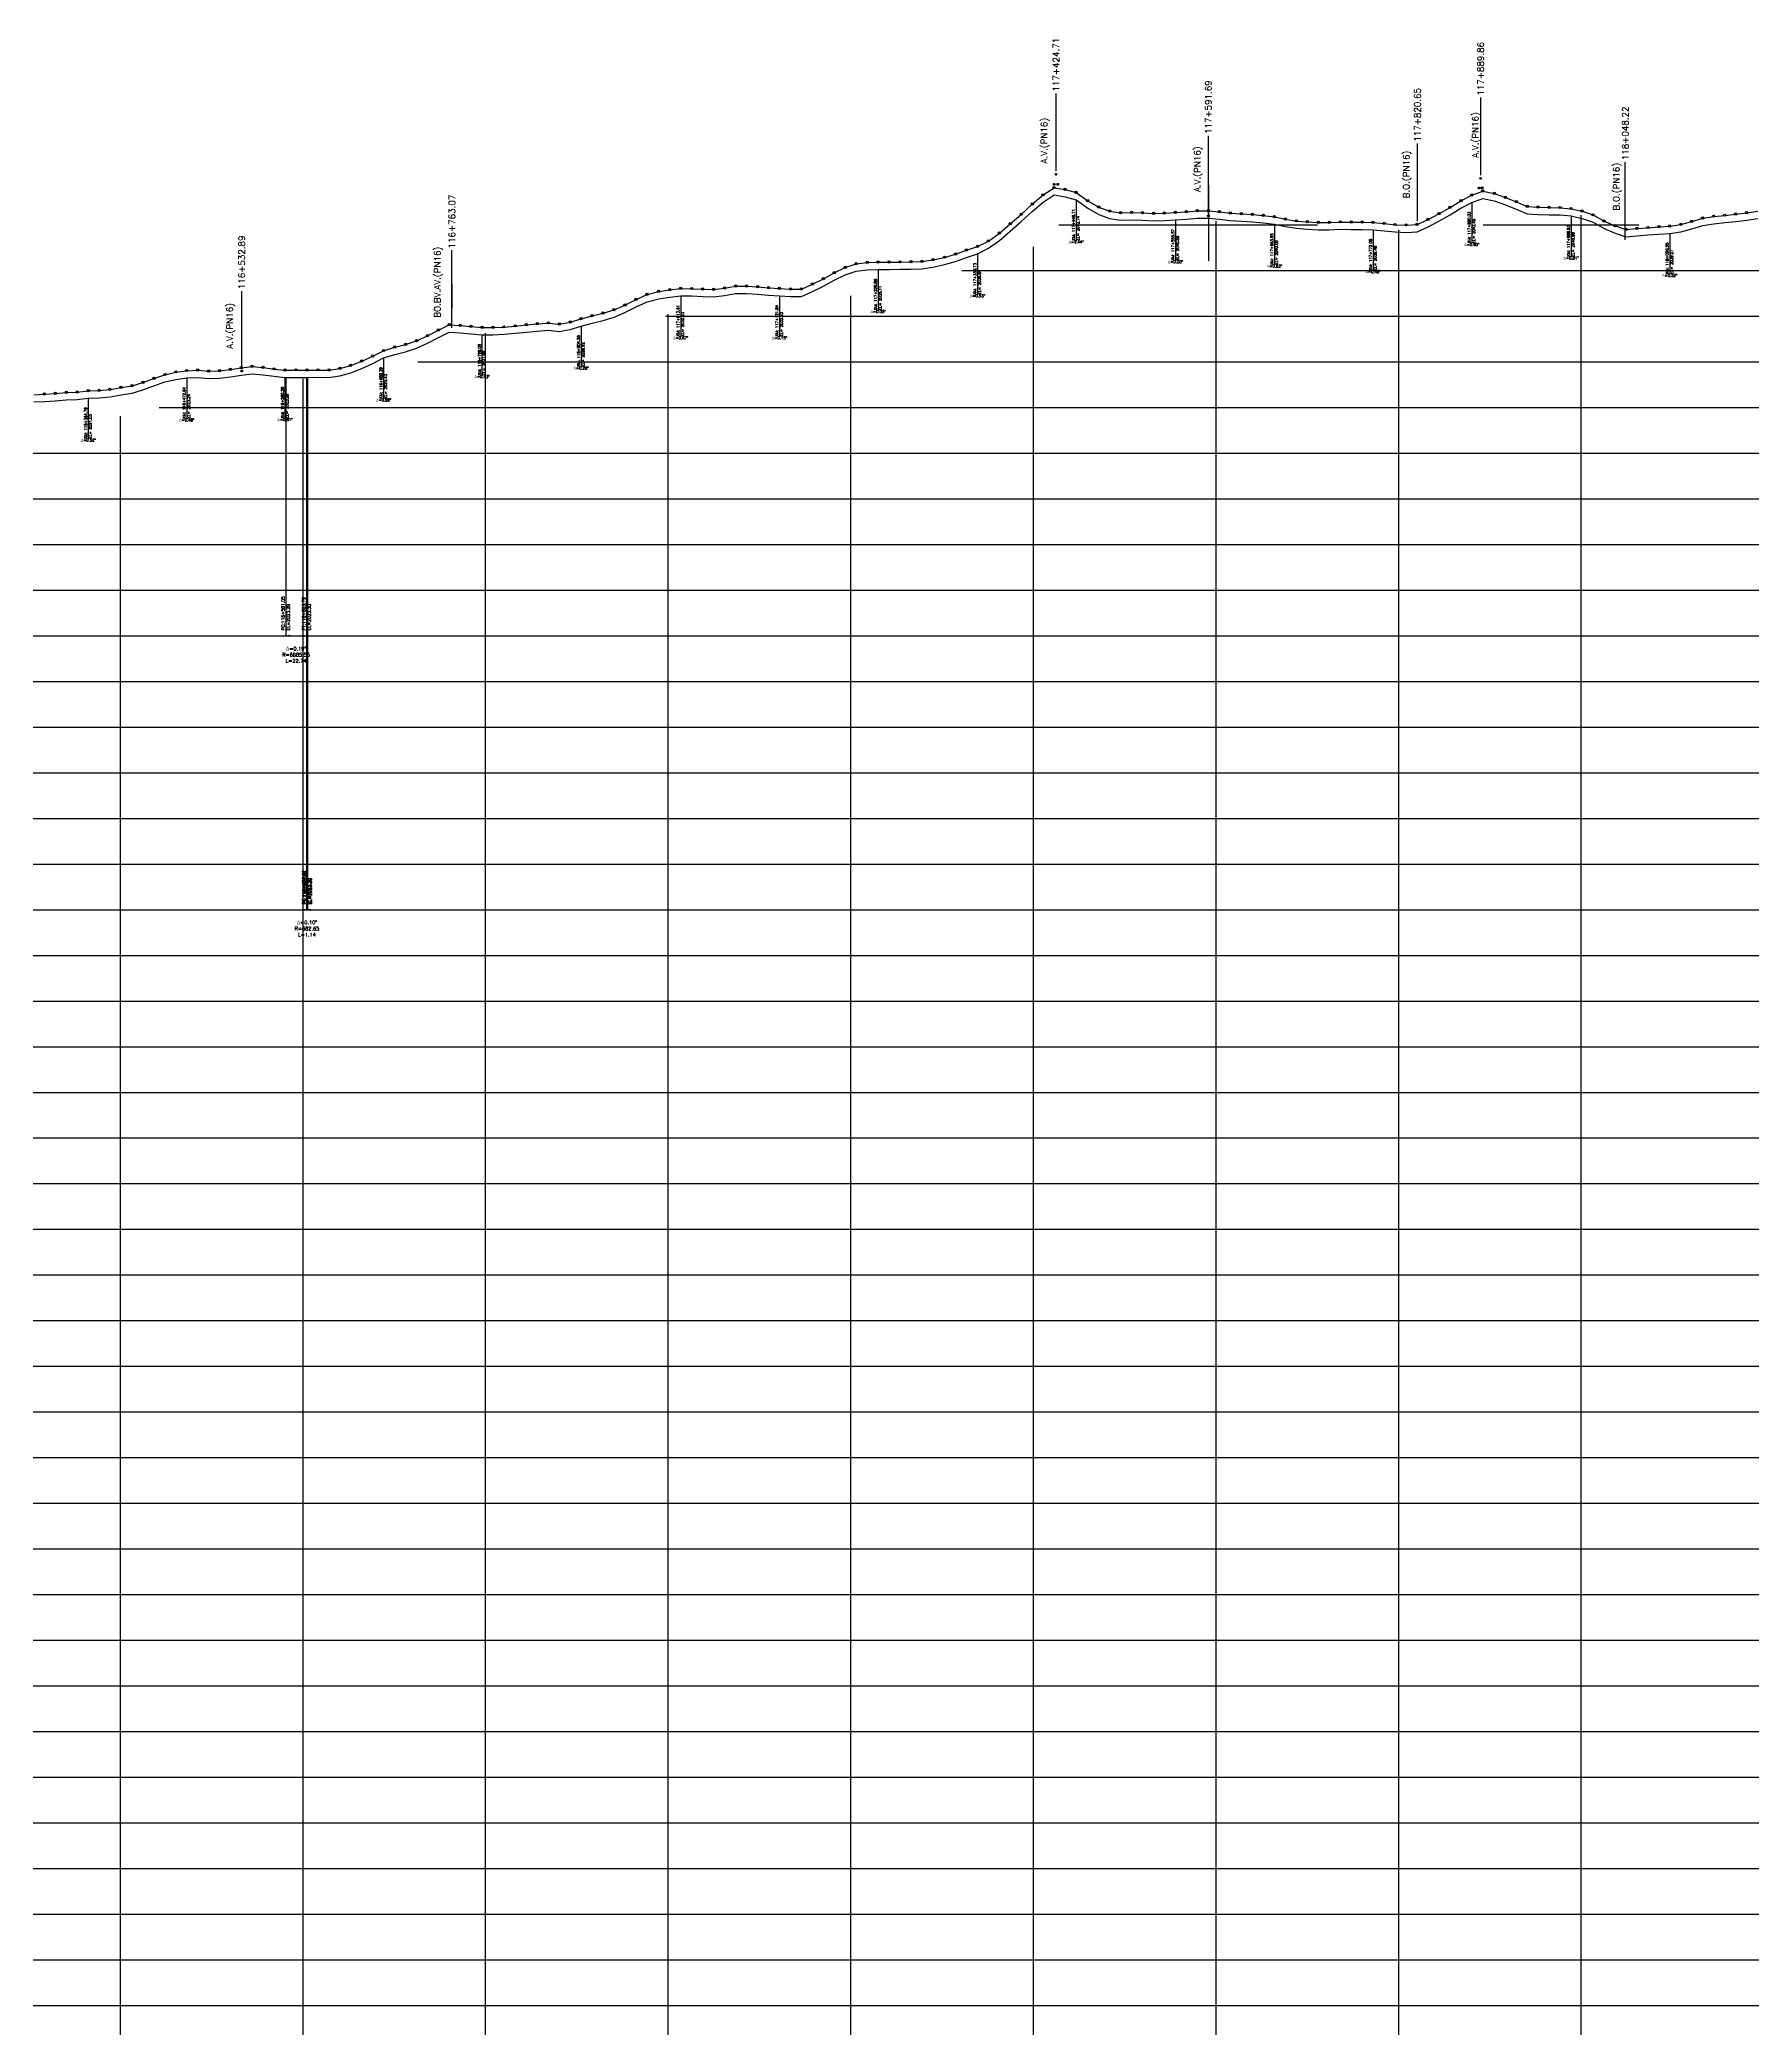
# Model space of a CAD drawing. Header units: metres. Extents: x 575895 to 634487, y 3214622 to 3222739.
# Drawn here: x 617915 to 619790, y 3217161 to 3219339 of the extents above; entities that cross this region are included whole.
import ezdxf

# ---------------------------------------------------------------- set-up
doc = ezdxf.new("R2010")
doc.units = ezdxf.units.M
for name, color, linetype in [('1405-05-17--km 168+000-END', 192, 'Continuous'), ('1405-05-17--km 74+000-133+000', 150, 'Continuous'), ('C-ROAD-PROF-GRID-MAJR', 8, 'Continuous'), ('C-ROAD-PROF-LABL', 92, 'Continuous'), ('C-ROAD-PROF-STAN-GEOM', 11, 'Continuous'), ('C-ROAD-PROF-TEXT', 11, 'Continuous'), ('TXT', 2, 'Continuous'), ('V-CTRL-BMRK', 150, 'Continuous'), ('V-NODE', 1, 'Continuous')]:
    doc.layers.add(name, color=color, linetype=linetype)
doc.styles.add('RD', font='ROMAND.SHX', dxfattribs={"height": 3.5})
doc.styles.get("Standard").update_dxf_attribs({"font": 'romanc.shx', "height": 2})

# ---------------------------------------------------------------- blocks, each defined once
blk = doc.blocks.new('_ClosedFilled')
blk.add_hatch(color=256).paths.add_polyline_path([(-1, 0.17), (-1, -0.17), (0, 0)])
at = {"color": 0, "linetype": 'ByBlock', "lineweight": -2}
for p, q in [((-1, 0.17), (0, 0)), ((-1, 0.17), (-1, -0.17)), ((0, 0), (-1, -0.17))]:
    blk.add_line(p, q, dxfattribs=at)

msp = doc.modelspace()

# ---------------------------------------------------------------- linework, layer by layer
at = {"layer": '1405-05-17--km 168+000-END', "flags": 128}
msp.add_lwpolyline([(619194.6, 3219179.3), (619194.6, 3219096.3)], dxfattribs=at)
at = {"layer": '1405-05-17--km 74+000-133+000', "color": 150, "linetype": 'Continuous', "lineweight": -3, "ltscale": 2, "flags": 128}
for points in [[(617907.9, 3218949.8), (617919.6, 3218950.3), (617931.5, 3218951.2), (617943.5, 3218952.2), (617955.5, 3218952.4), (617967.7, 3218954), (617979.6, 3218954.5), (617991.6, 3218955.6), (618003.6, 3218957.5), (618015.6, 3218959.6), (618027.6, 3218963.2), (618039.6, 3218967.5), (618051.6, 3218971.7), (618063.6, 3218974.6), (618075.5, 3218976.1), (618087.6, 3218976.6), (618099.6, 3218975.5), (618111.5, 3218976), (618123.4, 3218977.3), (618135.4, 3218979.3), (618147.1, 3218980.7), (618159.1, 3218979.4), (618171.1, 3218977.9), (618183.1, 3218976.5), (618183.9, 3218976.5), (618189.6, 3218976.6), (618195.3, 3218976.7), (618201, 3218976.7), (618206.6, 3218976.7), (618206.7, 3218976.7), (618207.8, 3218976.7), (618219.3, 3218976.8), (618231.2, 3218976.5), (618243.3, 3218978.4), (618255.2, 3218981.8), (618267.2, 3218986.4), (618279.2, 3218992.1), (618291.2, 3218998), (618303.3, 3219001.9), (618315.3, 3219004.8), (618327.2, 3219008.8), (618339.2, 3219014.1), (618351.1, 3219020.5), (618363.1, 3219026.2), (618375, 3219025.6), (618387, 3219024.5), (618398.9, 3219023.5), (618410.9, 3219023.4), (618422.8, 3219023.9), (618435.4, 3219025), (618447.5, 3219026.2), (618459.5, 3219027.3), (618471.6, 3219028.3), (618483.6, 3219026.9), (618495.5, 3219029.1), (618507.4, 3219032.9), (618519.5, 3219036.2), (618531.5, 3219039), (618543.5, 3219042.7), (618555.4, 3219047.9), (618567.6, 3219054.1), (618579.7, 3219059.4), (618592.4, 3219062.7), (618604.6, 3219064.7), (618616.5, 3219066), (618628.6, 3219065.9), (618640.6, 3219065.3), (618652.6, 3219065.1), (618664.6, 3219066.5), (618676.6, 3219068.5), (618688.6, 3219068.7), (618700.7, 3219067.8), (618712.7, 3219066.8), (618724.7, 3219066), (618736.8, 3219065.5), (618748.8, 3219065.5), (618760.7, 3219070.9), (618772.8, 3219076.8), (618784.7, 3219083.1), (618796.7, 3219089.2), (618808.7, 3219093.2), (618820.8, 3219094.6), (618832.7, 3219094.8), (618844.7, 3219094.9), (618856.8, 3219095.1), (618868.7, 3219095.4), (618880.8, 3219095.6), (618892.8, 3219097.4), (618905.5, 3219100.2), (618917.6, 3219103.8), (618929.5, 3219108), (618941.6, 3219112.1), (618953.6, 3219118.1), (618965.6, 3219126.8), (618977.5, 3219136.9), (618989.5, 3219147.3), (619001.5, 3219158.3), (619013.4, 3219168.5), (619025.5, 3219176.5), (619037.5, 3219174.5), (619049.6, 3219171.1), (619062.3, 3219162.1), (619074.3, 3219155.2), (619086.3, 3219150.9), (619098.3, 3219149.1), (619110.3, 3219149.2), (619122.3, 3219148.9), (619134.4, 3219148.3), (619146.3, 3219148.5), (619158.4, 3219149.3), (619170.4, 3219150.1), (619182.4, 3219151), (619194.4, 3219151), (619206.5, 3219150), (619218.5, 3219148.7), (619230.6, 3219147.9), (619242.6, 3219147), (619254.5, 3219146), (619266.8, 3219144.6), (619278.8, 3219141.9), (619290.8, 3219140), (619302.8, 3219139), (619314.8, 3219138.4), (619326.8, 3219138.4), (619338.9, 3219138.9), (619350.9, 3219138.8), (619362.9, 3219138.6), (619374.9, 3219138.5), (619387, 3219137.4), (619399, 3219136), (619411.1, 3219135.6), (619423, 3219136.1), (619435, 3219141.5), (619447, 3219147.7), (619459.1, 3219154.8), (619471, 3219162), (619482.9, 3219168.2), (619494.9, 3219172.6), (619507.6, 3219170), (619519.7, 3219165.7), (619531.7, 3219160.9), (619543.7, 3219156), (619555.6, 3219155.2), (619567.7, 3219154.9), (619579.6, 3219154.6), (619591.7, 3219153.5), (619603.7, 3219150.7), (619615.8, 3219146.6), (619627.9, 3219139.9), (619639.8, 3219134.6), (619651.8, 3219130.7), (619663.8, 3219131.8), (619675.8, 3219132.7), (619687.9, 3219133.6), (619699.8, 3219134.4), (619711.9, 3219136.3), (619723.8, 3219139.4), (619735.9, 3219143), (619747.9, 3219145.1), (619760, 3219146.2), (619772.1, 3219147.4), (619784.1, 3219149.1), (619796.1, 3219150.8)], [(617907.9, 3218941.8), (617919.6, 3218942.3), (617931.5, 3218943.2), (617943.5, 3218944.2), (617955.5, 3218944.4), (617967.7, 3218946), (617979.6, 3218946.5), (617991.6, 3218947.6), (618003.6, 3218949.5), (618015.6, 3218951.6), (618027.6, 3218955.2), (618039.6, 3218959.5), (618051.6, 3218963.7), (618063.6, 3218966.6), (618075.5, 3218968.1), (618087.6, 3218968.6), (618099.6, 3218967.5), (618111.5, 3218968), (618123.4, 3218969.3), (618135.4, 3218971.3), (618147.1, 3218972.7), (618159.1, 3218971.4), (618171.1, 3218969.9), (618183.1, 3218968.5), (618183.9, 3218968.5), (618189.6, 3218968.6), (618195.3, 3218968.7), (618201, 3218968.7), (618206.6, 3218968.7), (618206.7, 3218968.7), (618207.8, 3218968.7), (618219.3, 3218968.8), (618231.2, 3218968.5), (618243.3, 3218970.4), (618255.2, 3218973.8), (618267.2, 3218978.4), (618279.2, 3218984.1), (618291.2, 3218990), (618303.3, 3218993.9), (618315.3, 3218996.8), (618327.2, 3219000.8), (618339.2, 3219006.1), (618351.1, 3219012.5), (618363.1, 3219018.2), (618375, 3219017.6), (618387, 3219016.5), (618398.9, 3219015.5), (618410.9, 3219015.4), (618422.8, 3219015.9), (618435.4, 3219017), (618447.5, 3219018.2), (618459.5, 3219019.3), (618471.6, 3219020.3), (618483.6, 3219018.9), (618495.5, 3219021.1), (618507.4, 3219024.9), (618519.5, 3219028.2), (618531.5, 3219031), (618543.5, 3219034.7), (618555.4, 3219039.9), (618567.6, 3219046.1), (618579.7, 3219051.4), (618592.4, 3219054.7), (618604.6, 3219056.7), (618616.5, 3219058), (618628.6, 3219057.9), (618640.6, 3219057.3), (618652.6, 3219057.1), (618664.6, 3219058.5), (618676.6, 3219060.5), (618688.6, 3219060.7), (618700.7, 3219059.8), (618712.7, 3219058.8), (618724.7, 3219058), (618736.8, 3219057.5), (618748.8, 3219057.5), (618760.7, 3219062.9), (618772.8, 3219068.8), (618784.7, 3219075.1), (618796.7, 3219081.2), (618808.7, 3219085.2), (618820.8, 3219086.6), (618832.7, 3219086.8), (618844.7, 3219086.9), (618856.8, 3219087.1), (618868.7, 3219087.4), (618880.8, 3219087.6), (618892.8, 3219089.4), (618905.5, 3219092.2), (618917.6, 3219095.8), (618929.5, 3219100), (618941.6, 3219104.1), (618953.6, 3219110.1), (618965.6, 3219118.8), (618977.5, 3219128.9), (618989.5, 3219139.3), (619001.5, 3219150.3), (619013.4, 3219160.5), (619025.5, 3219168.5), (619037.5, 3219166.5), (619049.6, 3219163.1), (619062.3, 3219154.1), (619074.3, 3219147.2), (619086.3, 3219142.9), (619098.3, 3219141.1), (619110.3, 3219141.2), (619122.3, 3219140.9), (619134.4, 3219140.3), (619146.3, 3219140.5), (619158.4, 3219141.3), (619170.4, 3219142.1), (619182.4, 3219143), (619194.4, 3219143), (619206.5, 3219142), (619218.5, 3219140.7), (619230.6, 3219139.9), (619242.6, 3219139), (619254.5, 3219138), (619266.8, 3219136.6), (619278.8, 3219133.9), (619290.8, 3219132), (619302.8, 3219131), (619314.8, 3219130.4), (619326.8, 3219130.4), (619338.9, 3219130.9), (619350.9, 3219130.8), (619362.9, 3219130.6), (619374.9, 3219130.5), (619387, 3219129.4), (619399, 3219128), (619411.1, 3219127.6), (619423, 3219128.1), (619435, 3219133.5), (619447, 3219139.7), (619459.1, 3219146.8), (619471, 3219154), (619482.9, 3219160.2), (619494.9, 3219164.6), (619507.6, 3219162), (619519.7, 3219157.7), (619531.7, 3219152.9), (619543.7, 3219148), (619555.6, 3219147.2), (619567.7, 3219146.9), (619579.6, 3219146.6), (619591.7, 3219145.5), (619603.7, 3219142.7), (619615.8, 3219138.6), (619627.9, 3219131.9), (619639.8, 3219126.6), (619651.8, 3219122.7), (619663.8, 3219123.8), (619675.8, 3219124.7), (619687.9, 3219125.6), (619699.8, 3219126.4), (619711.9, 3219128.3), (619723.8, 3219131.4), (619735.9, 3219135), (619747.9, 3219137.1), (619760, 3219138.2), (619772.1, 3219139.4), (619784.1, 3219141.1), (619796.1, 3219142.8)]]:
    msp.add_lwpolyline(points, dxfattribs=at)
at = {"layer": 'C-ROAD-PROF-GRID-MAJR', "color": 8, "linetype": 'Continuous', "lineweight": -3, "ltscale": 0.6}
for p, q in [((619602.9, 3215235.7), (619602.9, 3219146.5)), ((619030.6, 3219135.7), (619314, 3219135.7)), ((619202.9, 3215235.7), (619202.9, 3219139.7)), ((619402.9, 3215235.7), (619402.9, 3219130.4)), ((619495.5, 3219135.7), (619666, 3219135.7)), ((619002.9, 3215235.7), (619002.9, 3219111.6)), ((618924.6, 3219085.7), (629197.9, 3219085.7)), ((618802.9, 3215235.7), (618802.9, 3219058.2)), ((618599.9, 3219035.7), (629277.8, 3219035.7)), ((618602.9, 3215235.7), (618602.9, 3219038)), ((618402.9, 3215235.7), (618402.9, 3219017.1)), ((618202.9, 3215235.7), (618202.9, 3218967.3)), ((618328.5, 3218985.7), (634202.9, 3218985.7)), ((618002.9, 3215235.7), (618002.9, 3218926.4)), ((618045.3, 3218935.7), (634202.9, 3218935.7)), ((589229.7, 3218885.7), (634202.9, 3218885.7)), ((588839, 3218835.7), (634202.9, 3218835.7)), ((588788.5, 3218785.7), (634202.9, 3218785.7)), ((588574.1, 3218735.7), (634202.9, 3218735.7)), ((587846.2, 3218685.7), (634202.9, 3218685.7)), ((587471.4, 3218635.7), (634202.9, 3218635.7)), ((587402.3, 3218585.7), (634202.9, 3218585.7)), ((586879.5, 3218535.7), (634202.9, 3218535.7)), ((586834, 3218485.7), (634202.9, 3218485.7)), ((586802.6, 3218435.7), (634202.9, 3218435.7)), ((586657.4, 3218385.7), (634202.9, 3218385.7)), ((586394.3, 3218335.7), (634202.9, 3218335.7)), ((586104.8, 3218285.7), (634202.9, 3218285.7)), ((585771.4, 3218235.7), (634202.9, 3218235.7)), ((585413.8, 3218185.7), (634202.9, 3218185.7)), ((583461.1, 3218135.7), (634202.9, 3218135.7)), ((583425.8, 3218085.7), (634202.9, 3218085.7)), ((583390.7, 3218035.7), (634202.9, 3218035.7)), ((583124, 3217985.7), (634202.9, 3217985.7)), ((581945.1, 3217935.7), (634202.9, 3217935.7)), ((581633, 3217885.7), (634202.9, 3217885.7)), ((581370.7, 3217835.7), (634202.9, 3217835.7)), ((580454.3, 3217785.7), (634202.9, 3217785.7)), ((579879.4, 3217735.7), (634202.9, 3217735.7)), ((579207.9, 3217685.7), (634202.9, 3217685.7)), ((578887.7, 3217635.7), (634202.9, 3217635.7)), ((578337, 3217585.7), (634202.9, 3217585.7)), ((577365.6, 3217535.7), (634202.9, 3217535.7)), ((577266.7, 3217485.7), (634202.9, 3217485.7)), ((576892.4, 3217435.7), (634202.9, 3217435.7)), ((576738.6, 3217385.7), (634202.9, 3217385.7)), ((576102.9, 3217335.7), (634202.9, 3217335.7)), ((576102.9, 3217285.7), (634202.9, 3217285.7)), ((576102.9, 3217235.7), (634202.9, 3217235.7)), ((576102.9, 3217185.7), (634202.9, 3217185.7))]:
    msp.add_line(p, q, dxfattribs=at)
at = {"layer": 'C-ROAD-PROF-LABL', "color": 92, "linetype": 'Continuous', "lineweight": -3}
for p, q in [((619027.6, 3219194.7), (619027.6, 3219279.7)), ((619492.7, 3219190.2), (619492.7, 3219275.2)), ((619194.5, 3219148.2), (619194.5, 3219233.2)), ((619423.5, 3219139.8), (619423.5, 3219224.8)), ((619651.1, 3219119.5), (619651.1, 3219204.5)), ((618365.9, 3219022.9), (618365.9, 3219107.9)), ((618135.8, 3218978.2), (618135.8, 3219063.2))]:
    msp.add_line(p, q, dxfattribs=at)
at = {"layer": 'C-ROAD-PROF-STAN-GEOM', "color": 11, "linetype": 'Continuous', "lineweight": -3}
for p, q in [((619049.6, 3219163.1), (619049.6, 3219118.1)), ((619158.4, 3219141.3), (619158.4, 3219096.3)), ((619482.9, 3219160.2), (619482.9, 3219115.2)), ((619591.7, 3219145.5), (619591.7, 3219100.5)), ((619266.8, 3219136.6), (619266.8, 3219091.6)), ((619374.9, 3219130.5), (619374.9, 3219085.5)), ((619699.8, 3219126.4), (619699.8, 3219081.4)), ((618941.6, 3219104.1), (618941.6, 3219059.1)), ((618832.7, 3219086.8), (618832.7, 3219041.8)), ((618616.5, 3219058), (618616.5, 3219013)), ((618724.7, 3219058), (618724.7, 3219013)), ((618398.9, 3219015.5), (618398.9, 3218970.5)), ((618507.4, 3219024.9), (618507.4, 3218979.9)), ((618291.2, 3218990), (618291.2, 3218945)), ((618075.5, 3218968.1), (618075.5, 3218923.1)), ((618183.1, 3218968.5), (618183.1, 3218923.5)), ((617967.7, 3218946), (617967.7, 3218901))]:
    msp.add_line(p, q, dxfattribs=at)
at = {"layer": 'C-ROAD-PROF-TEXT', "color": 11, "linetype": 'Continuous', "lineweight": -3}
for p, q in [((618183.9, 3218968.5), (618183.9, 3218685.7)), ((618206.6, 3218968.7), (618206.6, 3218685.7)), ((618206.7, 3218968.7), (618206.7, 3218385.7)), ((618207.8, 3218968.7), (618207.8, 3218385.7)), ((618183.9, 3218685.7), (618206.6, 3218685.7)), ((618206.7, 3218385.7), (618207.8, 3218385.7))]:
    msp.add_line(p, q, dxfattribs=at)
at = {"layer": 'TXT', "color": 2, "linetype": 'Continuous', "lineweight": -3}
msp.add_lwpolyline([(618365.9, 3219070.7), (618365.9, 3219044.4)], dxfattribs=at)
at = {"layer": 'V-CTRL-BMRK'}
for p, q in [((619026.3, 3219191.2), (619028.8, 3219191.2)), ((619027.6, 3219190), (619027.6, 3219192.5)), ((619491.5, 3219186.7), (619494, 3219186.7)), ((619492.7, 3219185.5), (619492.7, 3219188)), ((619024.4, 3219180.2), (619026.9, 3219180.2)), ((619024.4, 3219180.2), (619026.9, 3219180.2)), ((619024.5, 3219180.2), (619027, 3219180.2)), ((619025.6, 3219178.9), (619025.6, 3219181.4)), ((619025.6, 3219178.9), (619025.6, 3219181.4)), ((619025.7, 3219179), (619025.7, 3219181.5)), ((619028.1, 3219180.2), (619030.6, 3219180.2)), ((619028.3, 3219180.3), (619030.8, 3219180.3)), ((619028.3, 3219180.2), (619030.8, 3219180.2)), ((619029.4, 3219178.9), (619029.4, 3219181.4)), ((619029.5, 3219179), (619029.5, 3219181.5)), ((619029.5, 3219179), (619029.5, 3219181.5)), ((619489.8, 3219176.2), (619492.3, 3219176.2)), ((619489.8, 3219176.2), (619492.3, 3219176.2)), ((619489.8, 3219176.1), (619492.3, 3219176.1)), ((619491, 3219174.9), (619491, 3219177.4)), ((619491, 3219174.9), (619491, 3219177.4)), ((619491.1, 3219175), (619491.1, 3219177.5)), ((619493.1, 3219176.3), (619495.6, 3219176.3)), ((619493.1, 3219176.2), (619495.6, 3219176.2)), ((619493.2, 3219176.2), (619495.7, 3219176.2)), ((619494.4, 3219175), (619494.4, 3219177.5)), ((619494.4, 3219175), (619494.4, 3219177.5)), ((619494.4, 3219175), (619494.4, 3219177.5)), ((619193.3, 3219145.7), (619195.8, 3219145.7)), ((619194.5, 3219144.4), (619194.5, 3219146.9)), ((618134.5, 3218975.7), (618137, 3218975.7)), ((618135.8, 3218974.4), (618135.8, 3218976.9))]:
    msp.add_line(p, q, dxfattribs=at)
at = {"layer": 'V-CTRL-BMRK', "const_width": 0.962}
for points in [[(619027.1, 3219191.2, 0.414214), (619027.6, 3219190.7, 1)], [(619028.1, 3219191.2, 0.414214), (619027.6, 3219191.7, 1)], [(619492.2, 3219186.7, 0.414214), (619492.7, 3219186.2, 1)], [(619493.2, 3219186.7, 0.414214), (619492.7, 3219187.2, 1)], [(619025.2, 3219180.2, 0.414214), (619025.6, 3219179.7, 1)], [(619025.2, 3219180.2, 0.414214), (619025.6, 3219179.7, 1)], [(619025.2, 3219180.2, 0.414214), (619025.7, 3219179.8, 1)], [(619026.2, 3219180.2, 0.414214), (619025.7, 3219180.7, 1)], [(619026.1, 3219180.2, 0.414214), (619025.6, 3219180.6, 1)], [(619026.1, 3219180.2, 0.414214), (619025.6, 3219180.7, 1)], [(619028.9, 3219180.2, 0.414214), (619029.4, 3219179.7, 1)], [(619029.1, 3219180.3, 0.414214), (619029.5, 3219179.8, 1)], [(619029.1, 3219180.2, 0.414214), (619029.5, 3219179.8, 1)], [(619029.9, 3219180.2, 0.414214), (619029.4, 3219180.7, 1)], [(619030, 3219180.3, 0.414214), (619029.5, 3219180.7, 1)], [(619030, 3219180.2, 0.414214), (619029.5, 3219180.7, 1)], [(619490.6, 3219176.2, 0.414214), (619491.1, 3219175.7, 1)], [(619490.5, 3219176.2, 0.414214), (619491, 3219175.7, 1)], [(619490.5, 3219176.1, 0.414214), (619491, 3219175.7, 1)], [(619491.5, 3219176.2, 0.414214), (619491, 3219176.6, 1)], [(619491.5, 3219176.1, 0.414214), (619491, 3219176.6, 1)], [(619491.5, 3219176.2, 0.414214), (619491.1, 3219176.7, 1)], [(619493.9, 3219176.3, 0.414214), (619494.4, 3219175.8, 1)], [(619493.9, 3219176.2, 0.414214), (619494.4, 3219175.7, 1)], [(619494, 3219176.2, 0.414214), (619494.4, 3219175.7, 1)], [(619494.8, 3219176.3, 0.414214), (619494.4, 3219176.7, 1)], [(619494.8, 3219176.2, 0.414214), (619494.4, 3219176.7, 1)], [(619494.9, 3219176.2, 0.414214), (619494.4, 3219176.7, 1)], [(619194.1, 3219145.7, 0.414214), (619194.5, 3219145.2, 1)], [(619195, 3219145.7, 0.414214), (619194.5, 3219146.1, 1)], [(618135.3, 3218975.7, 0.414214), (618135.8, 3218975.2, 1)], [(618136.2, 3218975.7, 0.414214), (618135.8, 3218976.1, 1)]]:
    msp.add_lwpolyline(points, format="xyb", dxfattribs=at)
at = {"layer": 'V-CTRL-BMRK'}
for centre in [(619027.6, 3219191.2), (619492.7, 3219186.7), (619025.6, 3219180.2), (619025.6, 3219180.2), (619025.7, 3219180.2), (619029.4, 3219180.2), (619029.5, 3219180.3), (619029.5, 3219180.2), (619491.1, 3219176.2), (619491, 3219176.2), (619491, 3219176.1), (619494.4, 3219176.3), (619494.4, 3219176.2), (619494.4, 3219176.2), (619194.5, 3219145.7), (618135.8, 3218975.7)]:
    msp.add_circle(centre, 0.962, dxfattribs=at)
at = {"layer": 'V-NODE', "lineweight": -2}
for p, q in [((619013.4, 3219168.7), (619013.4, 3219168.7)), ((619025.5, 3219176.7), (619025.5, 3219176.7)), ((619037.5, 3219174.7), (619037.5, 3219174.7)), ((619049.6, 3219171.3), (619049.6, 3219171.3)), ((619062.3, 3219162.3), (619062.3, 3219162.3)), ((619471, 3219162.2), (619471, 3219162.2)), ((619482.9, 3219168.4), (619482.9, 3219168.4)), ((619494.9, 3219172.8), (619494.9, 3219172.8)), ((619507.6, 3219170.2), (619507.6, 3219170.2)), ((619519.7, 3219165.9), (619519.7, 3219165.9)), ((618989.5, 3219147.5), (618989.5, 3219147.5)), ((619001.5, 3219158.5), (619001.5, 3219158.5)), ((619074.3, 3219155.4), (619074.3, 3219155.4)), ((619086.3, 3219151.1), (619086.3, 3219151.1)), ((619098.3, 3219149.3), (619098.3, 3219149.3)), ((619110.3, 3219149.4), (619110.3, 3219149.4)), ((619122.3, 3219149.1), (619122.3, 3219149.1)), ((619134.4, 3219148.5), (619134.4, 3219148.5)), ((619146.3, 3219148.7), (619146.3, 3219148.7)), ((619158.4, 3219149.5), (619158.4, 3219149.5)), ((619170.4, 3219150.3), (619170.4, 3219150.3)), ((619182.4, 3219151.2), (619182.4, 3219151.2)), ((619194.4, 3219151.2), (619194.4, 3219151.2)), ((619206.5, 3219150.2), (619206.5, 3219150.2)), ((619218.5, 3219148.9), (619218.5, 3219148.9)), ((619230.6, 3219148.1), (619230.6, 3219148.1)), ((619242.6, 3219147.2), (619242.6, 3219147.2)), ((619254.5, 3219146.2), (619254.5, 3219146.2)), ((619266.8, 3219144.8), (619266.8, 3219144.8)), ((619278.8, 3219142.1), (619278.8, 3219142.1)), ((619290.8, 3219140.2), (619290.8, 3219140.2)), ((619435, 3219141.7), (619435, 3219141.7)), ((619447, 3219147.9), (619447, 3219147.9)), ((619459.1, 3219155), (619459.1, 3219155)), ((619531.7, 3219161.1), (619531.7, 3219161.1)), ((619543.7, 3219156.2), (619543.7, 3219156.2)), ((619555.6, 3219155.4), (619555.6, 3219155.4)), ((619567.7, 3219155.1), (619567.7, 3219155.1)), ((619579.6, 3219154.8), (619579.6, 3219154.8)), ((619591.7, 3219153.7), (619591.7, 3219153.7)), ((619603.7, 3219150.9), (619603.7, 3219150.9)), ((619615.8, 3219146.8), (619615.8, 3219146.8)), ((619627.9, 3219140.1), (619627.9, 3219140.1)), ((619735.9, 3219143.2), (619735.9, 3219143.2)), ((619747.9, 3219145.3), (619747.9, 3219145.3)), ((619760, 3219146.4), (619760, 3219146.4)), ((619772.1, 3219147.6), (619772.1, 3219147.6)), ((619784.1, 3219149.3), (619784.1, 3219149.3)), ((618953.6, 3219118.3), (618953.6, 3219118.3)), ((618965.6, 3219127), (618965.6, 3219127)), ((618977.5, 3219137.1), (618977.5, 3219137.1)), ((619302.8, 3219139.2), (619302.8, 3219139.2)), ((619314.8, 3219138.6), (619314.8, 3219138.6)), ((619326.8, 3219138.6), (619326.8, 3219138.6)), ((619338.9, 3219139.1), (619338.9, 3219139.1)), ((619350.9, 3219139), (619350.9, 3219139)), ((619362.9, 3219138.8), (619362.9, 3219138.8)), ((619374.9, 3219138.7), (619374.9, 3219138.7)), ((619387, 3219137.6), (619387, 3219137.6)), ((619399, 3219136.2), (619399, 3219136.2)), ((619411.1, 3219135.8), (619411.1, 3219135.8)), ((619423, 3219136.3), (619423, 3219136.3)), ((619639.8, 3219134.8), (619639.8, 3219134.8)), ((619651.8, 3219130.9), (619651.8, 3219130.9)), ((619663.8, 3219132), (619663.8, 3219132)), ((619675.8, 3219132.9), (619675.8, 3219132.9)), ((619687.9, 3219133.8), (619687.9, 3219133.8)), ((619699.8, 3219134.6), (619699.8, 3219134.6)), ((619711.9, 3219136.5), (619711.9, 3219136.5)), ((619723.8, 3219139.6), (619723.8, 3219139.6)), ((618892.8, 3219097.6), (618892.8, 3219097.6)), ((618905.5, 3219100.4), (618905.5, 3219100.4)), ((618917.6, 3219104), (618917.6, 3219104)), ((618929.5, 3219108.2), (618929.5, 3219108.2)), ((618941.6, 3219112.3), (618941.6, 3219112.3)), ((618772.8, 3219077), (618772.8, 3219077)), ((618784.7, 3219083.3), (618784.7, 3219083.3)), ((618796.7, 3219089.4), (618796.7, 3219089.4)), ((618808.7, 3219093.4), (618808.7, 3219093.4)), ((618820.8, 3219094.8), (618820.8, 3219094.8)), ((618832.7, 3219095), (618832.7, 3219095)), ((618844.7, 3219095.1), (618844.7, 3219095.1)), ((618856.8, 3219095.3), (618856.8, 3219095.3)), ((618868.7, 3219095.6), (618868.7, 3219095.6)), ((618880.8, 3219095.8), (618880.8, 3219095.8)), ((618567.6, 3219054.3), (618567.6, 3219054.3)), ((618579.7, 3219059.6), (618579.7, 3219059.6)), ((618592.4, 3219062.9), (618592.4, 3219062.9)), ((618604.6, 3219064.9), (618604.6, 3219064.9)), ((618616.5, 3219066.2), (618616.5, 3219066.2)), ((618628.6, 3219066.1), (618628.6, 3219066.1)), ((618640.6, 3219065.5), (618640.6, 3219065.5)), ((618652.6, 3219065.3), (618652.6, 3219065.3)), ((618664.6, 3219066.7), (618664.6, 3219066.7)), ((618676.6, 3219068.7), (618676.6, 3219068.7)), ((618688.6, 3219068.9), (618688.6, 3219068.9)), ((618700.7, 3219068), (618700.7, 3219068)), ((618712.7, 3219067), (618712.7, 3219067)), ((618724.7, 3219066.2), (618724.7, 3219066.2)), ((618736.8, 3219065.7), (618736.8, 3219065.7)), ((618748.8, 3219065.7), (618748.8, 3219065.7)), ((618760.7, 3219071.1), (618760.7, 3219071.1)), ((618507.4, 3219033.1), (618507.4, 3219033.1)), ((618519.5, 3219036.4), (618519.5, 3219036.4)), ((618531.5, 3219039.2), (618531.5, 3219039.2)), ((618543.5, 3219042.9), (618543.5, 3219042.9)), ((618555.4, 3219048.1), (618555.4, 3219048.1)), ((618339.2, 3219014.3), (618339.2, 3219014.3)), ((618351.1, 3219020.7), (618351.1, 3219020.7)), ((618363.1, 3219026.4), (618363.1, 3219026.4)), ((618375, 3219025.8), (618375, 3219025.8)), ((618387, 3219024.7), (618387, 3219024.7)), ((618398.9, 3219023.7), (618398.9, 3219023.7)), ((618410.9, 3219023.6), (618410.9, 3219023.6)), ((618422.8, 3219024.1), (618422.8, 3219024.1)), ((618435.4, 3219025.2), (618435.4, 3219025.2)), ((618447.5, 3219026.4), (618447.5, 3219026.4)), ((618459.5, 3219027.5), (618459.5, 3219027.5)), ((618471.6, 3219028.5), (618471.6, 3219028.5)), ((618483.6, 3219027.1), (618483.6, 3219027.1)), ((618495.5, 3219029.3), (618495.5, 3219029.3)), ((618279.2, 3218992.3), (618279.2, 3218992.3)), ((618291.2, 3218998.2), (618291.2, 3218998.2)), ((618303.3, 3219002.1), (618303.3, 3219002.1)), ((618315.3, 3219005), (618315.3, 3219005)), ((618327.2, 3219009), (618327.2, 3219009)), ((618039.6, 3218967.7), (618039.6, 3218967.7)), ((618051.6, 3218971.9), (618051.6, 3218971.9)), ((618063.6, 3218974.8), (618063.6, 3218974.8)), ((618075.5, 3218976.3), (618075.5, 3218976.3)), ((618087.6, 3218976.8), (618087.6, 3218976.8)), ((618099.6, 3218975.7), (618099.6, 3218975.7)), ((618111.5, 3218976.2), (618111.5, 3218976.2)), ((618123.4, 3218977.5), (618123.4, 3218977.5)), ((618135.4, 3218979.5), (618135.4, 3218979.5)), ((618147.1, 3218980.9), (618147.1, 3218980.9)), ((618159.1, 3218979.6), (618159.1, 3218979.6)), ((618171.1, 3218978.1), (618171.1, 3218978.1)), ((618183.1, 3218976.7), (618183.1, 3218976.7)), ((618195.3, 3218977), (618195.3, 3218977)), ((618207.2, 3218976.9), (618207.2, 3218976.9)), ((618219.3, 3218977), (618219.3, 3218977)), ((618231.2, 3218976.7), (618231.2, 3218976.7)), ((618243.3, 3218978.6), (618243.3, 3218978.6)), ((618255.2, 3218982), (618255.2, 3218982)), ((618267.2, 3218986.6), (618267.2, 3218986.6)), ((617919.6, 3218950.5), (617919.6, 3218950.5)), ((617931.5, 3218951.4), (617931.5, 3218951.4)), ((617943.5, 3218952.4), (617943.5, 3218952.4)), ((617955.5, 3218952.6), (617955.5, 3218952.6)), ((617967.7, 3218954.2), (617967.7, 3218954.2)), ((617979.6, 3218954.7), (617979.6, 3218954.7)), ((617991.6, 3218955.8), (617991.6, 3218955.8)), ((618003.6, 3218957.7), (618003.6, 3218957.7)), ((618015.6, 3218959.8), (618015.6, 3218959.8)), ((618027.6, 3218963.4), (618027.6, 3218963.4))]:
    msp.add_line(p, q, dxfattribs=at)
for centre in [(619013.4, 3219168.7), (619025.5, 3219176.7), (619037.5, 3219174.7), (619049.6, 3219171.3), (619062.3, 3219162.3), (619471, 3219162.2), (619482.9, 3219168.4), (619494.9, 3219172.8), (619507.6, 3219170.2), (619519.7, 3219165.9), (619531.7, 3219161.1), (618989.5, 3219147.5), (619001.5, 3219158.5), (619074.3, 3219155.4), (619086.3, 3219151.1), (619098.3, 3219149.3), (619110.3, 3219149.4), (619122.3, 3219149.1), (619134.4, 3219148.5), (619146.3, 3219148.7), (619158.4, 3219149.5), (619170.4, 3219150.3), (619182.4, 3219151.2), (619194.4, 3219151.2), (619206.5, 3219150.2), (619218.5, 3219148.9), (619230.6, 3219148.1), (619242.6, 3219147.2), (619254.5, 3219146.2), (619266.8, 3219144.8), (619278.8, 3219142.1), (619290.8, 3219140.2), (619302.8, 3219139.2), (619338.9, 3219139.1), (619350.9, 3219139), (619362.9, 3219138.8), (619435, 3219141.7), (619447, 3219147.9), (619459.1, 3219155), (619543.7, 3219156.2), (619555.6, 3219155.4), (619567.7, 3219155.1), (619579.6, 3219154.8), (619591.7, 3219153.7), (619603.7, 3219150.9), (619615.8, 3219146.8), (619627.9, 3219140.1), (619723.8, 3219139.6), (619735.9, 3219143.2), (619747.9, 3219145.3), (619760, 3219146.4), (619772.1, 3219147.6), (619784.1, 3219149.3), (618953.6, 3219118.3), (618965.6, 3219127), (618977.5, 3219137.1), (619314.8, 3219138.6), (619326.8, 3219138.6), (619374.9, 3219138.7), (619387, 3219137.6), (619399, 3219136.2), (619411.1, 3219135.8), (619423, 3219136.3), (619639.8, 3219134.8), (619651.8, 3219130.9), (619663.8, 3219132), (619675.8, 3219132.9), (619687.9, 3219133.8), (619699.8, 3219134.6), (619711.9, 3219136.5), (618856.8, 3219095.3), (618868.7, 3219095.6), (618880.8, 3219095.8), (618892.8, 3219097.6), (618905.5, 3219100.4), (618917.6, 3219104), (618929.5, 3219108.2), (618941.6, 3219112.3), (618772.8, 3219077), (618784.7, 3219083.3), (618796.7, 3219089.4), (618808.7, 3219093.4), (618820.8, 3219094.8), (618832.7, 3219095), (618844.7, 3219095.1), (618567.6, 3219054.3), (618579.7, 3219059.6), (618592.4, 3219062.9), (618604.6, 3219064.9), (618616.5, 3219066.2), (618628.6, 3219066.1), (618640.6, 3219065.5), (618652.6, 3219065.3), (618664.6, 3219066.7), (618676.6, 3219068.7), (618688.6, 3219068.9), (618700.7, 3219068), (618712.7, 3219067), (618724.7, 3219066.2), (618736.8, 3219065.7), (618748.8, 3219065.7), (618760.7, 3219071.1), (618507.4, 3219033.1), (618519.5, 3219036.4), (618531.5, 3219039.2), (618543.5, 3219042.9), (618555.4, 3219048.1), (618327.2, 3219009), (618339.2, 3219014.3), (618351.1, 3219020.7), (618363.1, 3219026.4), (618375, 3219025.8), (618387, 3219024.7), (618398.9, 3219023.7), (618410.9, 3219023.6), (618422.8, 3219024.1), (618435.4, 3219025.2), (618447.5, 3219026.4), (618459.5, 3219027.5), (618471.6, 3219028.5), (618483.6, 3219027.1), (618495.5, 3219029.3), (618267.2, 3218986.6), (618279.2, 3218992.3), (618291.2, 3218998.2), (618303.3, 3219002.1), (618315.3, 3219005), (618039.6, 3218967.7), (618051.6, 3218971.9), (618063.6, 3218974.8), (618075.5, 3218976.3), (618087.6, 3218976.8), (618099.6, 3218975.7), (618111.5, 3218976.2), (618123.4, 3218977.5), (618135.4, 3218979.5), (618147.1, 3218980.9), (618159.1, 3218979.6), (618171.1, 3218978.1), (618183.1, 3218976.7), (618195.3, 3218977), (618207.2, 3218976.9), (618219.3, 3218977), (618231.2, 3218976.7), (618243.3, 3218978.6), (618255.2, 3218982), (617919.6, 3218950.5), (617931.5, 3218951.4), (617943.5, 3218952.4), (617955.5, 3218952.6), (617967.7, 3218954.2), (617979.6, 3218954.7), (617991.6, 3218955.8), (618003.6, 3218957.7), (618015.6, 3218959.8), (618027.6, 3218963.4)]:
    msp.add_circle(centre, 1.25, dxfattribs=at)

# ---------------------------------------------------------------- block references
at = {"layer": 'C-ROAD-PROF-TEXT', "color": 11, "linetype": 'Continuous', "lineweight": -3, "xscale": 4.499999999999968, "yscale": 4.499999999999968, "zscale": 4.499999999999968, "rotation": 180}
for p in [(618183.9, 3218685.7), (618206.7, 3218385.7)]:
    msp.add_blockref('_ClosedFilled', p, dxfattribs=at)
at = {"layer": 'C-ROAD-PROF-TEXT', "color": 11, "linetype": 'Continuous', "lineweight": -3, "xscale": 4.499999999999968, "yscale": 4.499999999999968, "zscale": 4.499999999999968}
for p in [(618206.6, 3218685.7), (618207.8, 3218385.7)]:
    msp.add_blockref('_ClosedFilled', p, dxfattribs=at)

# ---------------------------------------------------------------- texts
at = {"layer": 'C-ROAD-PROF-LABL', "color": 2, "linetype": 'Continuous', "lineweight": -3, "char_height": 7, "attachment_point": 4, "rotation": 90}
for s, insert in [('{\\C7;117+424.71}', (619027.6, 3219281.8)), ('{\\C7;117+889.86}', (619492.7, 3219277.3)), ('{\\C7;117+591.69}', (619194.5, 3219235.3)), ('{\\C7;117+820.65}', (619423.5, 3219226.9)), ('{\\C7;118+048.22}', (619651.1, 3219206.6)), ('{\\C7;116+763.07}', (618365.9, 3219110)), ('{\\C7;116+532.89}', (618135.8, 3219065.3))]:
    msp.add_mtext(s, dxfattribs=dict(at, insert=insert))
at = {"layer": 'C-ROAD-PROF-STAN-GEOM', "color": 11, "linetype": 'Continuous', "lineweight": -3, "char_height": 3, "attachment_point": 1, "rotation": 90, "style": 'RD'}
for s, insert in [('{\\Fromand.shx|c0;\\C7;KM: 117+446.71}', (619045.2, 3219118.7)), ('{\\Fromand.shx|c0;\\C7;EL= 2042.74}', (619050.2, 3219118.7)), ('{\\Fromand.shx|c0;\\C7;KM: 117+880.03}', (619478.5, 3219115.8)), ('{\\Fromand.shx|c0;\\C7;EL= 2042.45}', (619483.5, 3219115.8)), ('{\\Fromand.shx|c0;\\C7;KM: 117+555.57}', (619154.1, 3219096.9)), ('{\\Fromand.shx|c0;\\C7;EL= 2040.56}', (619159.1, 3219096.9)), ('{\\Fromand.shx|c0;\\C7;KM: 117+663.95}', (619262.4, 3219092.2)), ('{\\Fromand.shx|c0;\\C7;EL= 2040.09}', (619267.4, 3219092.2)), ('{\\Fromand.shx|c0;\\C7;KM: 117+772.08}', (619370.6, 3219086.1)), ('{\\Fromand.shx|c0;\\C7;KM: 117+988.83}', (619587.3, 3219101.1)), ('{\\Fromand.shx|c0;\\C7;EL= 2040.98}', (619592.3, 3219101.1)), ('{\\Fromand.shx|c0;\\C7;EL= 2039.48}', (619375.6, 3219086.1)), ('{\\Fromand.shx|c0;\\C7;KM: 118+096.95}', (619695.4, 3219082)), ('{\\Fromand.shx|c0;\\C7;EL= 2039.07}', (619700.4, 3219082)), ('{\\Fromand.shx|c0;\\C7;KM: 117+229.86}', (618828.4, 3219042.4)), ('{\\Fromand.shx|c0;\\C7;KM: 117+338.73}', (618937.2, 3219059.7)), ('{\\Fromand.shx|c0;\\C7;EL= 2036.84}', (618942.2, 3219059.7)), ('{\\Fromand.shx|c0;\\C7;EL= 2035.11}', (618833.4, 3219042.4)), ('{\\Fromand.shx|c0;\\C7;KM: 117+013.61}', (618612.1, 3219013.6)), ('{\\Fromand.shx|c0;\\C7;EL= 2032.23}', (618617.1, 3219013.6)), ('{\\Fromand.shx|c0;\\C7;KM: 117+121.84}', (618720.3, 3219013.6)), ('{\\Fromand.shx|c0;\\C7;EL= 2032.23}', (618725.3, 3219013.6)), ('{\\Fromand.shx|c0;\\C7;KM: 116+904.56}', (618503.1, 3218980.5)), ('{\\Fromand.shx|c0;\\C7;KM: 116+796.09}', (618394.6, 3218971.1)), ('{\\Fromand.shx|c0;\\C7;EL= 2027.98}', (618399.6, 3218971.1)), ('{\\Fromand.shx|c0;\\C7;EL= 2028.92}', (618508.1, 3218980.5)), ('{\\Fromand.shx|c0;\\C7;KM: 116+688.29}', (618286.8, 3218945.6)), ('{\\Fromand.shx|c0;\\C7;EL= 2025.43}', (618291.8, 3218945.6)), ('{\\Fromand.shx|c0;\\C7;KM: 116+472.64}', (618071.1, 3218923.7)), ('{\\Fromand.shx|c0;\\C7;EL= 2023.24}', (618076.1, 3218923.7)), ('{\\Fromand.shx|c0;\\C7;KM: 116+580.26}', (618178.8, 3218924.1)), ('{\\Fromand.shx|c0;\\C7;EL= 2023.28}', (618183.8, 3218924.1)), ('{\\Fromand.shx|c0;\\C7;KM: 116+364.79}', (617963.3, 3218901.6)), ('{\\Fromand.shx|c0;\\C7;EL= 2021.03}', (617968.3, 3218901.6))]:
    msp.add_mtext(s, dxfattribs=dict(at, insert=insert))
at = {"layer": 'C-ROAD-PROF-STAN-GEOM', "color": 11, "linetype": 'Continuous', "lineweight": -3, "char_height": 3, "attachment_point": 5, "style": 'RD'}
for s, insert in [('{\\Fgreekc.shx|c0;Δ\\Fromand.shx|c0;=2.44°}', (619049.6, 3219117.1)), ('{\\Fgreekc.shx|c0;Δ\\Fromand.shx|c0;=0.00°}', (619158.4, 3219095.3)), ('{\\Fgreekc.shx|c0;Δ\\Fromand.shx|c0;=0.90°}', (619482.9, 3219114.2)), ('{\\Fgreekc.shx|c0;Δ\\Fromand.shx|c0;=0.81°}', (619591.7, 3219099.5)), ('{\\Fgreekc.shx|c0;Δ\\Fromand.shx|c0;=0.63°}', (619266.8, 3219090.6)), ('{\\Fgreekc.shx|c0;Δ\\Fromand.shx|c0;=0.48°}', (619374.9, 3219084.5)), ('{\\Fgreekc.shx|c0;Δ\\Fromand.shx|c0;=0.52°}', (619699.8, 3219080.4)), ('{\\Fgreekc.shx|c0;Δ\\Fromand.shx|c0;=0.93°}', (618941.6, 3219058.1)), ('{\\Fgreekc.shx|c0;Δ\\Fromand.shx|c0;=0.05°}', (618832.7, 3219040.8)), ('{\\Fgreekc.shx|c0;Δ\\Fromand.shx|c0;=0.67°}', (618616.5, 3219012)), ('{\\Fgreekc.shx|c0;Δ\\Fromand.shx|c0;=0.15°}', (618724.7, 3219012)), ('{\\Fgreekc.shx|c0;Δ\\Fromand.shx|c0;=0.43°}', (618398.9, 3218969.5)), ('{\\Fgreekc.shx|c0;Δ\\Fromand.shx|c0;=0.26°}', (618507.4, 3218978.9)), ('{\\Fgreekc.shx|c0;Δ\\Fromand.shx|c0;=0.99°}', (618291.2, 3218944)), ('{\\Fgreekc.shx|c0;Δ\\Fromand.shx|c0;=0.48°}', (618075.5, 3218922.1)), ('{\\Fgreekc.shx|c0;Δ\\Fromand.shx|c0;=0.81°}', (618183.1, 3218922.5)), ('{\\Fgreekc.shx|c0;Δ\\Fromand.shx|c0;=0.52°}', (617967.7, 3218900))]:
    msp.add_mtext(s, dxfattribs=dict(at, insert=insert))
at = {"layer": 'C-ROAD-PROF-TEXT', "color": 11, "linetype": 'Continuous', "lineweight": -3, "char_height": 3.5, "attachment_point": 4, "rotation": 90, "style": 'RD'}
for s, insert in [('{\\Fromand.shx|c0;PC:116+581.05}\\P{\\Fromand.shx|c0;EL=2023.28}', (618183.9, 3218691.7)), ('{\\Fromand.shx|c0;PT:116+603.79\\PEL=2023.30}', (618206.6, 3218691.7)), ('{\\Fromand.shx|c0;PC:116+603.82}\\P{\\Fromand.shx|c0;EL=2023.30}', (618206.7, 3218391.7)), ('{\\Fromand.shx|c0;PT:116+604.95\\PEL=2023.30}', (618207.8, 3218391.7))]:
    msp.add_mtext(s, dxfattribs=dict(at, insert=insert))
at = {"layer": 'C-ROAD-PROF-TEXT', "color": 11, "linetype": 'Continuous', "lineweight": -3, "char_height": 4, "attachment_point": 8, "style": 'RD'}
for s, insert in [('{\\Fgreekc.shx|c0;Δ\\Fromand.shx|c0;=0.19°}\\P{\\Fromand.shx|c0;R=6885.55\\PL=22.74}', (618195.3, 3218656.3)), ('{\\Fgreekc.shx|c0;Δ\\Fromand.shx|c0;=0.10°\\PR=682.65\\PL=1.14}', (618207.2, 3218356.4))]:
    msp.add_mtext(s, dxfattribs=dict(at, insert=insert))
at = {"layer": 'TXT', "color": 2, "linetype": 'Continuous', "lineweight": -3, "char_height": 7, "attachment_point": 8, "rotation": 90, "style": 'RD'}
for s, insert in [('A.V.(PN16)', (619020.4, 3219228)), ('A.V.(PN16)', (619492.7, 3219234.2)), ('A.V.(PN16)', (619188.1, 3219196.7)), ('B.O.(PN16)', (619417, 3219190.9)), ('B.O.(PN16)', (619647.1, 3219177.6)), ('BO.BV.AV.(PN16)', (618355.9, 3219073)), ('A.V.(PN16)', (618128.4, 3219025.1))]:
    msp.add_mtext(s, dxfattribs=dict(at, insert=insert))

doc.saveas('drawing.dxf')
